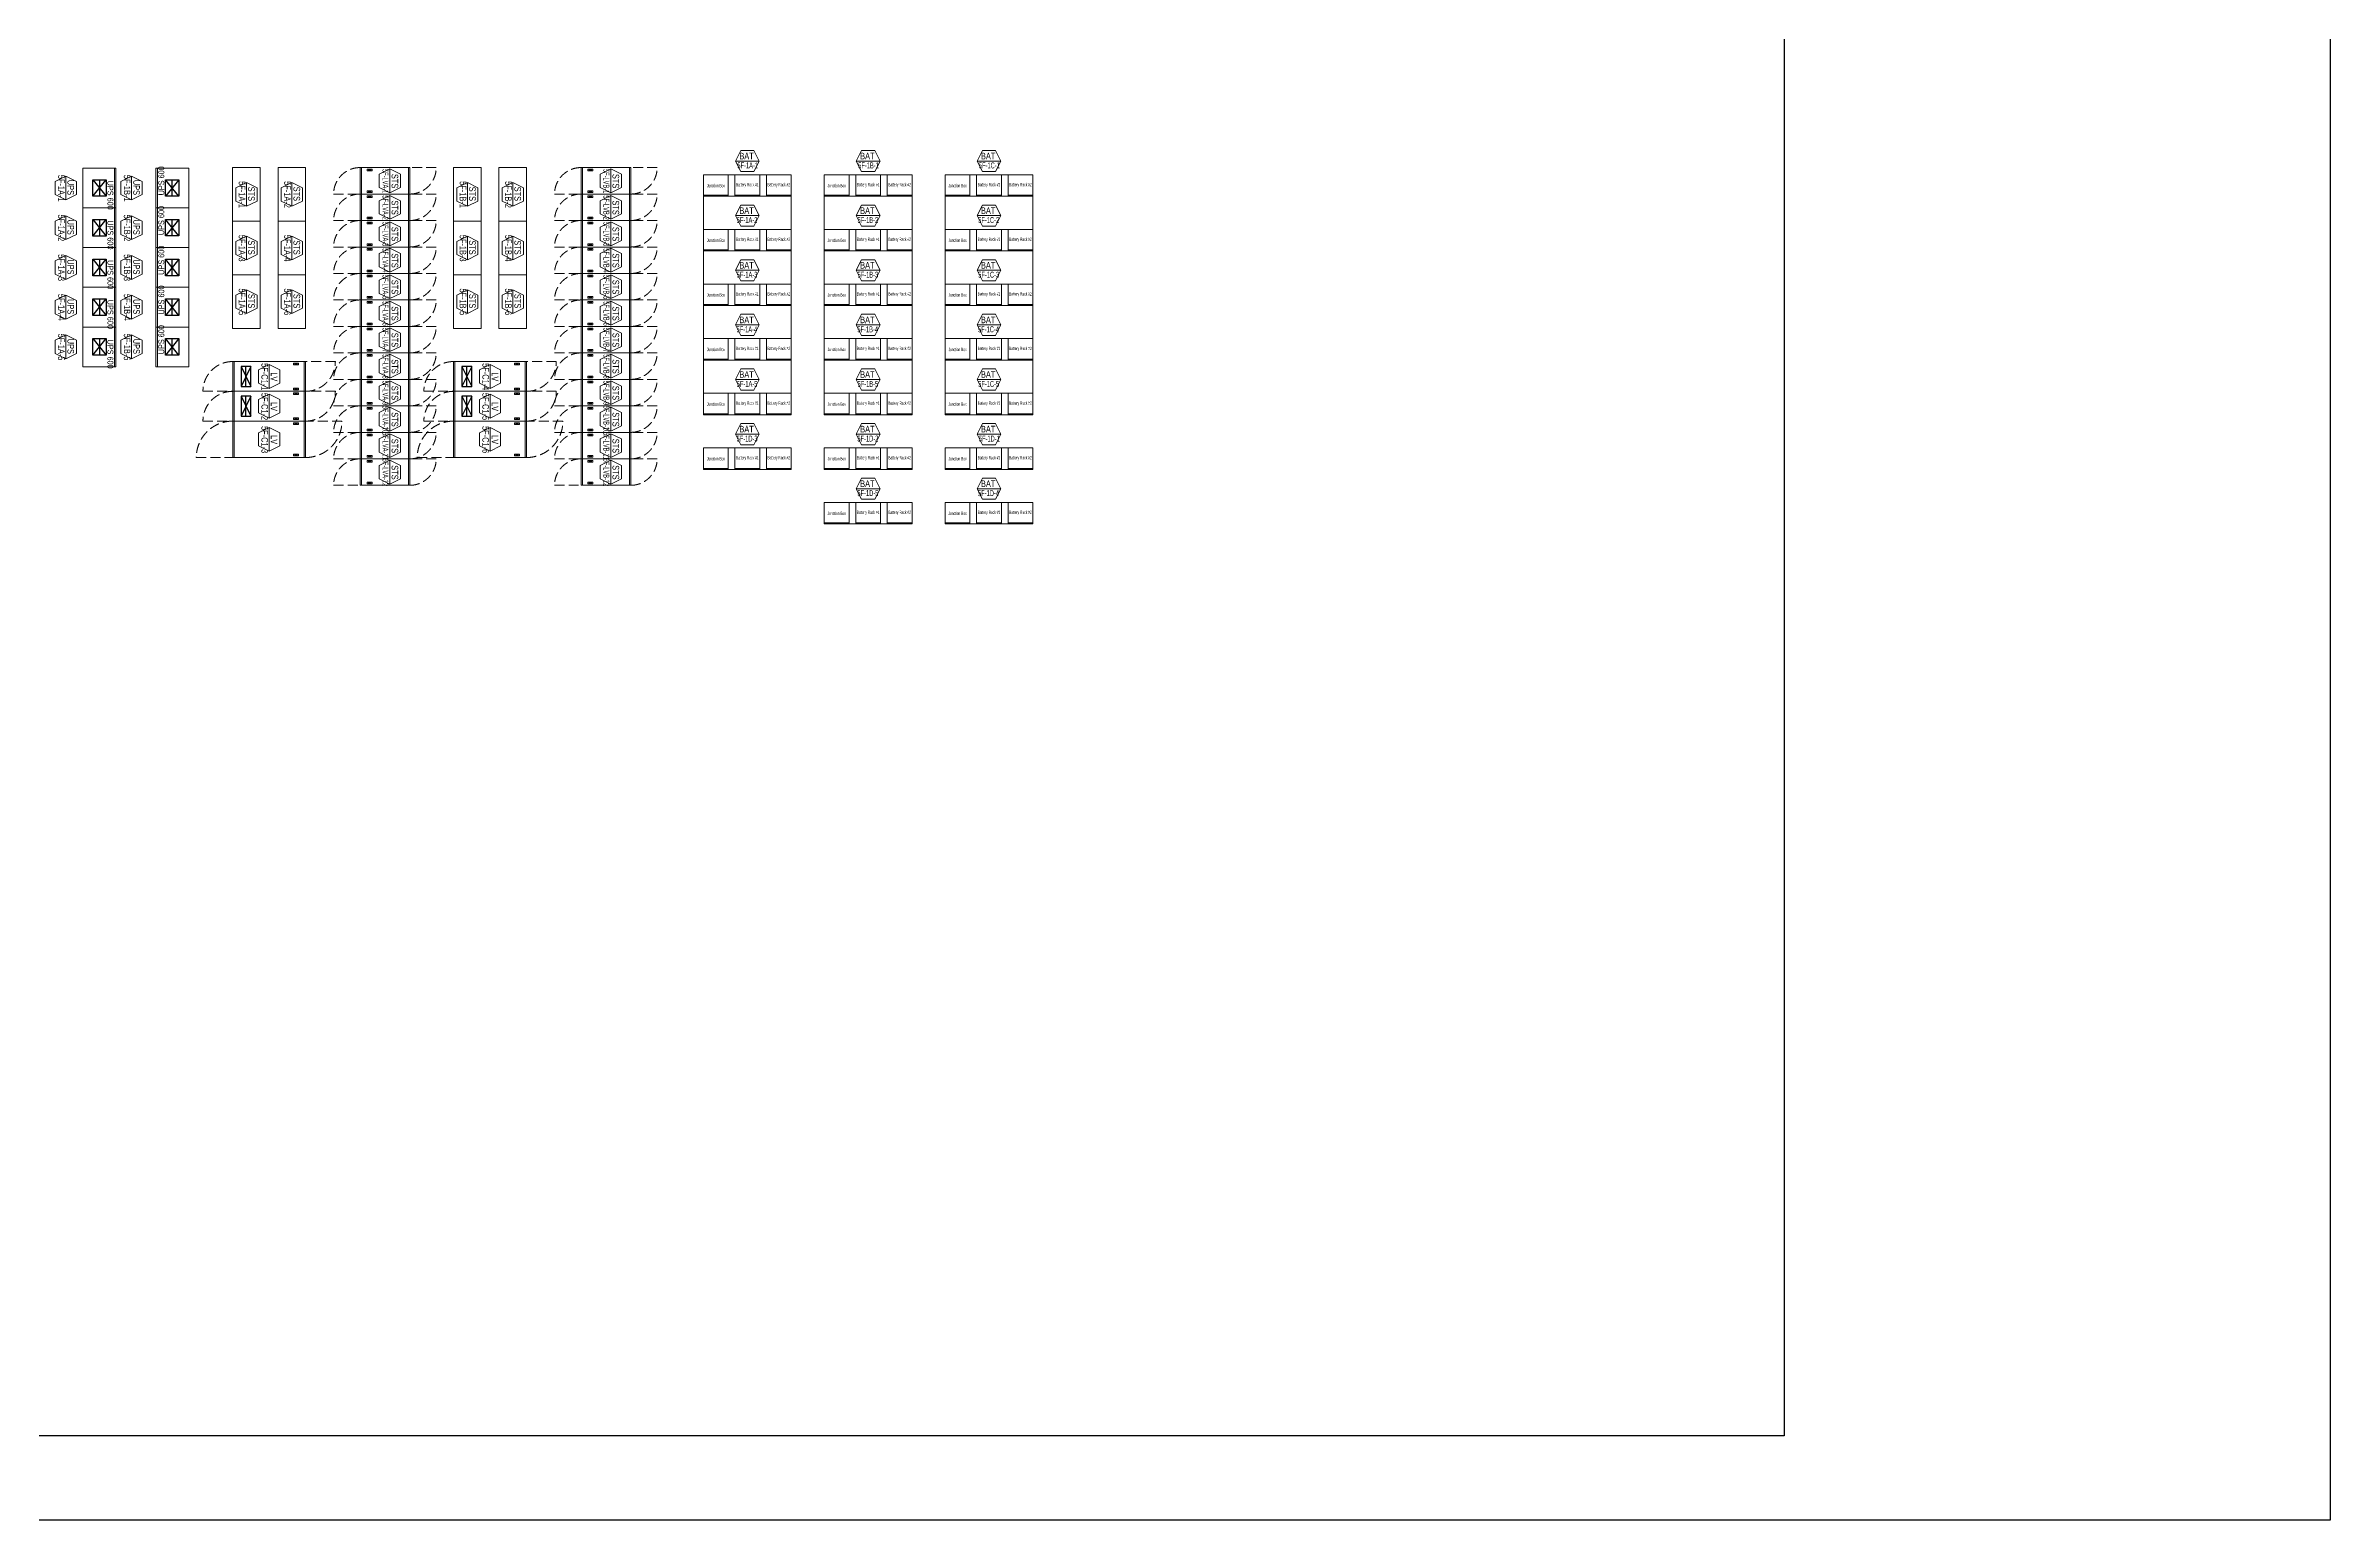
# Model space of a CAD drawing. Header units: millimetres. Extents: x 0 to 504600, y -356400 to 891000.
# Drawn here: x 309426 to 378450, y 356400 to 400950 of the extents above; entities that cross this region are included whole.
import ezdxf
from ezdxf.enums import TextEntityAlignment as Align

# ---------------------------------------------------------------- set-up
doc = ezdxf.new("R2010")
doc.units = ezdxf.units.MM
doc.header["$LTSCALE"] = 150
doc.linetypes.add('LH2', pattern=[2.85, 2, -0.85])
doc.layers.get('Defpoints').update_dxf_attribs({"color": 150})
doc.layers.add('-----31 Base Plan Equipment', color=5, linetype='Continuous', lineweight=0)
doc.layers.add('NOPLOT', color=191, linetype='Continuous', plot=False)
doc.styles.add('ELEC', font='')
doc.styles.get('ELEC').set_extended_font_data('Dotum')

# ---------------------------------------------------------------- blocks, each defined once
blk = doc.blocks.new('A$C2e8f9a8b')
at = {"color": 0}
blk.add_line((30, 750), (30, 0), dxfattribs=at)
blk.add_lwpolyline([(650, 0), (0, 0), (0, 750), (650, 750)], close=True, dxfattribs=at)
blk = doc.blocks.new('STS-R')
blk.add_lwpolyline([(886994, -128588), (888614, -128588), (888614, -129418), (886994, -129418), (886994, -128588)])
blk = doc.blocks.new('UPS 600kV')
blk.add_line((800, 850), (-402, 850))
blk.add_lwpolyline([(798, -100), (-402, -100), (-402, 900), (798, 900)], close=True)
at = {"layer": 'NOPLOT'}
for p, q in [((-52, 199), (448, 601)), ((448, 199), (-52, 601)), ((-52, 400), (448, 400))]:
    blk.add_line(p, q, dxfattribs=at)
blk.add_lwpolyline([(448, 601), (448, 199), (-52, 199), (-52, 601)], close=True, dxfattribs=at)
at = {"layer": 'NOPLOT', "style": 'ELEC', "width": 0.85}
blk.add_text('UPS 600', height=178.2, dxfattribs=at).set_placement((-26, 731), align=Align.MIDDLE_LEFT)
blk = doc.blocks.new('800x1200')
for p, q in [((-1460, 0), (-1460, 800)), ((-1290, 750), (-1140, 700)), ((-1140, 750), (-1290, 700)), ((-40, 0), (-40, 800)), ((-1290, 50), (-1140, 100)), ((-1140, 50), (-1290, 100))]:
    blk.add_line(p, q)
at = {"color": 8, "linetype": 'LH2'}
for p, q in [((800, 800), (-42, 800)), ((-2300, 0), (-1458, 0))]:
    blk.add_line(p, q, dxfattribs=at)
for points in [[(0, 0), (0, 800), (-1500, 800), (-1500, 0)], [(-1140, 750), (-1290, 750), (-1290, 700), (-1140, 700)], [(-1140, 50), (-1290, 50), (-1290, 100), (-1140, 100)]]:
    blk.add_lwpolyline(points, close=True)
for centre, start, end in [((-1500, 0), 90, 180), ((0, 800), 270, 0)]:
    blk.add_arc(centre, 800, start, end, dxfattribs=at)
blk = doc.blocks.new('1100x2200')
for p, q in [((-2160, 0), (-2160, 1100)), ((-1990, 1050), (-1840, 1000)), ((-1840, 1050), (-1990, 1000)), ((-40, 0), (-40, 1100)), ((-1990, 50), (-1840, 100)), ((-1840, 50), (-1990, 100))]:
    blk.add_line(p, q)
at = {"color": 8, "linetype": 'LH2'}
for p, q in [((1100, 1100), (-42, 1100)), ((-3300, 0), (-2158, 0))]:
    blk.add_line(p, q, dxfattribs=at)
at = {"elevation": 0}
for points in [[(0, 0), (0, 1100), (-2200, 1100), (-2200, 0)], [(-1840, 1050), (-1990, 1050), (-1990, 1000), (-1840, 1000)], [(-1840, 50), (-1990, 50), (-1990, 100), (-1840, 100)]]:
    blk.add_lwpolyline(points, close=True, dxfattribs=at)
at = {"color": 8, "linetype": 'LH2'}
for centre, start, end in [((-2200, 0), 90, 180), ((0, 1100), 270, 0)]:
    blk.add_arc(centre, 1100, start, end, dxfattribs=at)
blk = doc.blocks.new('900x2200')
for p, q in [((-2160, 900), (-2160, 0)), ((-210, 850), (-360, 800)), ((-360, 850), (-210, 800)), ((-40, 900), (-40, 0)), ((-210, 50), (-360, 100)), ((-360, 50), (-210, 100))]:
    blk.add_line(p, q)
at = {"color": 8, "linetype": 'LH2'}
for p, q in [((900, 900), (-42, 900)), ((-3100, 0), (-2158, 0))]:
    blk.add_line(p, q, dxfattribs=at)
for points in [[(-2200, 900), (-2200, 0), (0, 0), (0, 900)], [(-360, 850), (-210, 850), (-210, 800), (-360, 800)], [(-360, 50), (-210, 50), (-210, 100), (-360, 100)]]:
    blk.add_lwpolyline(points, close=True)
for centre, start, end in [((-2200, 0), 90, 180), ((0, 900), 270, 0)]:
    blk.add_arc(centre, 900, start, end, dxfattribs=at)

msp = doc.modelspace()

# ---------------------------------------------------------------- linework, layer by layer
at = {"layer": '-----31 Base Plan Equipment', "elevation": 0}
for points in [[(330265, 397465), (330985, 397465), (330825, 397785), (330425, 397785), (330265, 397465), (330425, 397145), (330825, 397145), (330985, 397465)], [(333915, 397465), (334635, 397465), (334475, 397785), (334075, 397785), (333915, 397465), (334075, 397145), (334475, 397145), (334635, 397465)], [(337565, 397465), (338285, 397465), (338125, 397785), (337725, 397785), (337565, 397465), (337725, 397145), (338125, 397145), (338285, 397465)], [(310032, 397010), (310032, 396290), (309712, 396450), (309712, 396851), (310032, 397010), (310352, 396851), (310352, 396450), (310032, 396290)], [(312020, 397010), (312020, 396290), (311700, 396450), (311700, 396851), (312020, 397010), (312340, 396851), (312340, 396450), (312020, 396290)], [(319825, 396508), (319825, 397228), (320145, 397068), (320145, 396667), (319825, 396508), (319505, 396667), (319505, 397068), (319825, 397228)], [(326500, 396508), (326500, 397228), (326820, 397068), (326820, 396667), (326500, 396508), (326180, 396667), (326180, 397068), (326500, 397228)], [(331950, 389800), (331950, 397050), (329300, 397050), (329300, 389800), (331950, 389800)], [(335600, 389800), (335600, 397050), (332950, 397050), (332950, 389800), (335600, 389800)], [(339250, 389800), (339250, 397050), (336600, 397050), (336600, 389800), (339250, 389800)], [(315492, 396818), (315492, 396098), (315172, 396257), (315172, 396658), (315492, 396818), (315812, 396658), (315812, 396257), (315492, 396098)], [(316862, 396818), (316862, 396098), (316542, 396257), (316542, 396658), (316862, 396818), (317182, 396658), (317182, 396257), (316862, 396098)], [(319825, 395708), (319825, 396428), (320145, 396268), (320145, 395867), (319825, 395708), (319505, 395867), (319505, 396268), (319825, 396428)], [(322167, 396818), (322167, 396098), (321847, 396257), (321847, 396658), (322167, 396818), (322487, 396658), (322487, 396257), (322167, 396098)], [(323537, 396818), (323537, 396098), (323217, 396257), (323217, 396658), (323537, 396818), (323857, 396658), (323857, 396257), (323537, 396098)], [(326500, 395708), (326500, 396428), (326820, 396268), (326820, 395867), (326500, 395708), (326180, 395867), (326180, 396268), (326500, 396428)], [(310032, 395810), (310032, 395090), (309712, 395250), (309712, 395651), (310032, 395810), (310352, 395651), (310352, 395250), (310032, 395090)], [(312020, 395810), (312020, 395090), (311700, 395250), (311700, 395651), (312020, 395810), (312340, 395651), (312340, 395250), (312020, 395090)], [(319825, 394908), (319825, 395628), (320145, 395468), (320145, 395067), (319825, 394908), (319505, 395067), (319505, 395468), (319825, 395628)], [(326500, 394908), (326500, 395628), (326820, 395468), (326820, 395067), (326500, 394908), (326180, 395067), (326180, 395468), (326500, 395628)], [(330265, 395815), (330985, 395815), (330825, 396135), (330425, 396135), (330265, 395815), (330425, 395495), (330825, 395495), (330985, 395815)], [(333915, 395815), (334635, 395815), (334475, 396135), (334075, 396135), (333915, 395815), (334075, 395495), (334475, 395495), (334635, 395815)], [(337565, 395815), (338285, 395815), (338125, 396135), (337725, 396135), (337565, 395815), (337725, 395495), (338125, 395495), (338285, 395815)], [(315492, 395198), (315492, 394478), (315172, 394637), (315172, 395038), (315492, 395198), (315812, 395038), (315812, 394637), (315492, 394478)], [(316862, 395198), (316862, 394478), (316542, 394637), (316542, 395038), (316862, 395198), (317182, 395038), (317182, 394637), (316862, 394478)], [(319825, 394108), (319825, 394828), (320145, 394668), (320145, 394267), (319825, 394108), (319505, 394267), (319505, 394668), (319825, 394828)], [(322167, 395198), (322167, 394478), (321847, 394637), (321847, 395038), (322167, 395198), (322487, 395038), (322487, 394637), (322167, 394478)], [(323537, 395198), (323537, 394478), (323217, 394637), (323217, 395038), (323537, 395198), (323857, 395038), (323857, 394637), (323537, 394478)], [(326500, 394108), (326500, 394828), (326820, 394668), (326820, 394267), (326500, 394108), (326180, 394267), (326180, 394668), (326500, 394828)], [(310032, 394610), (310032, 393890), (309712, 394050), (309712, 394451), (310032, 394610), (310352, 394451), (310352, 394050), (310032, 393890)], [(312020, 394610), (312020, 393890), (311700, 394050), (311700, 394451), (312020, 394610), (312340, 394451), (312340, 394050), (312020, 393890)], [(330265, 394165), (330985, 394165), (330825, 394485), (330425, 394485), (330265, 394165), (330425, 393845), (330825, 393845), (330985, 394165)], [(333915, 394165), (334635, 394165), (334475, 394485), (334075, 394485), (333915, 394165), (334075, 393845), (334475, 393845), (334635, 394165)], [(337565, 394165), (338285, 394165), (338125, 394485), (337725, 394485), (337565, 394165), (337725, 393845), (338125, 393845), (338285, 394165)], [(315492, 393578), (315492, 392858), (315172, 393017), (315172, 393418), (315492, 393578), (315812, 393418), (315812, 393017), (315492, 392858)], [(316862, 393578), (316862, 392858), (316542, 393017), (316542, 393418), (316862, 393578), (317182, 393418), (317182, 393017), (316862, 392858)], [(319825, 393308), (319825, 394028), (320145, 393868), (320145, 393467), (319825, 393308), (319505, 393467), (319505, 393868), (319825, 394028)], [(322167, 393578), (322167, 392858), (321847, 393017), (321847, 393418), (322167, 393578), (322487, 393418), (322487, 393017), (322167, 392858)], [(323537, 393578), (323537, 392858), (323217, 393017), (323217, 393418), (323537, 393578), (323857, 393418), (323857, 393017), (323537, 392858)], [(326500, 393308), (326500, 394028), (326820, 393868), (326820, 393467), (326500, 393308), (326180, 393467), (326180, 393868), (326500, 394028)], [(310032, 393410), (310032, 392690), (309712, 392850), (309712, 393251), (310032, 393410), (310352, 393251), (310352, 392850), (310032, 392690)], [(312020, 393410), (312020, 392690), (311700, 392850), (311700, 393251), (312020, 393410), (312340, 393251), (312340, 392850), (312020, 392690)], [(319825, 392508), (319825, 393228), (320145, 393068), (320145, 392667), (319825, 392508), (319505, 392667), (319505, 393068), (319825, 393228)], [(326500, 392508), (326500, 393228), (326820, 393068), (326820, 392667), (326500, 392508), (326180, 392667), (326180, 393068), (326500, 393228)], [(330265, 392515), (330985, 392515), (330825, 392835), (330425, 392835), (330265, 392515), (330425, 392195), (330825, 392195), (330985, 392515)], [(333915, 392515), (334635, 392515), (334475, 392835), (334075, 392835), (333915, 392515), (334075, 392195), (334475, 392195), (334635, 392515)], [(337565, 392515), (338285, 392515), (338125, 392835), (337725, 392835), (337565, 392515), (337725, 392195), (338125, 392195), (338285, 392515)], [(310032, 392210), (310032, 391490), (309712, 391650), (309712, 392051), (310032, 392210), (310352, 392051), (310352, 391650), (310032, 391490)], [(312020, 392210), (312020, 391490), (311700, 391650), (311700, 392051), (312020, 392210), (312340, 392051), (312340, 391650), (312020, 391490)], [(319825, 391708), (319825, 392428), (320145, 392268), (320145, 391867), (319825, 391708), (319505, 391867), (319505, 392268), (319825, 392428)], [(326500, 391708), (326500, 392428), (326820, 392268), (326820, 391867), (326500, 391708), (326180, 391867), (326180, 392268), (326500, 392428)], [(319825, 390908), (319825, 391628), (320145, 391468), (320145, 391067), (319825, 390908), (319505, 391067), (319505, 391468), (319825, 391628)], [(326500, 390908), (326500, 391628), (326820, 391468), (326820, 391067), (326500, 390908), (326180, 391067), (326180, 391468), (326500, 391628)], [(316177, 390598), (316177, 391318), (316497, 391158), (316497, 390757), (316177, 390598), (315857, 390757), (315857, 391158), (316177, 391318)], [(319825, 390108), (319825, 390828), (320145, 390668), (320145, 390267), (319825, 390108), (319505, 390267), (319505, 390668), (319825, 390828)], [(322852, 390598), (322852, 391318), (323172, 391158), (323172, 390757), (322852, 390598), (322532, 390757), (322532, 391158), (322852, 391318)], [(326500, 390108), (326500, 390828), (326820, 390668), (326820, 390267), (326500, 390108), (326180, 390267), (326180, 390668), (326500, 390828)], [(330265, 390865), (330985, 390865), (330825, 391185), (330425, 391185), (330265, 390865), (330425, 390545), (330825, 390545), (330985, 390865)], [(333915, 390865), (334635, 390865), (334475, 391185), (334075, 391185), (333915, 390865), (334075, 390545), (334475, 390545), (334635, 390865)], [(337565, 390865), (338285, 390865), (338125, 391185), (337725, 391185), (337565, 390865), (337725, 390545), (338125, 390545), (338285, 390865)], [(316177, 389698), (316177, 390418), (316497, 390258), (316497, 389857), (316177, 389698), (315857, 389857), (315857, 390258), (316177, 390418)], [(319825, 389308), (319825, 390028), (320145, 389868), (320145, 389467), (319825, 389308), (319505, 389467), (319505, 389868), (319825, 390028)], [(322852, 389698), (322852, 390418), (323172, 390258), (323172, 389857), (322852, 389698), (322532, 389857), (322532, 390258), (322852, 390418)], [(326500, 389308), (326500, 390028), (326820, 389868), (326820, 389467), (326500, 389308), (326180, 389467), (326180, 389868), (326500, 390028)], [(316177, 388698), (316177, 389418), (316497, 389258), (316497, 388857), (316177, 388698), (315857, 388857), (315857, 389258), (316177, 389418)], [(322852, 388698), (322852, 389418), (323172, 389258), (323172, 388857), (322852, 388698), (322532, 388857), (322532, 389258), (322852, 389418)], [(330265, 389215), (330985, 389215), (330825, 389535), (330425, 389535), (330265, 389215), (330425, 388895), (330825, 388895), (330985, 389215)], [(333915, 389215), (334635, 389215), (334475, 389535), (334075, 389535), (333915, 389215), (334075, 388895), (334475, 388895), (334635, 389215)], [(337565, 389215), (338285, 389215), (338125, 389535), (337725, 389535), (337565, 389215), (337725, 388895), (338125, 388895), (338285, 389215)], [(319825, 388508), (319825, 389228), (320145, 389068), (320145, 388667), (319825, 388508), (319505, 388667), (319505, 389068), (319825, 389228)], [(326500, 388508), (326500, 389228), (326820, 389068), (326820, 388667), (326500, 388508), (326180, 388667), (326180, 389068), (326500, 389228)], [(319825, 387708), (319825, 388428), (320145, 388268), (320145, 387867), (319825, 387708), (319505, 387867), (319505, 388268), (319825, 388428)], [(326500, 387708), (326500, 388428), (326820, 388268), (326820, 387867), (326500, 387708), (326180, 387867), (326180, 388268), (326500, 388428)], [(333915, 387565), (334635, 387565), (334475, 387885), (334075, 387885), (333915, 387565), (334075, 387245), (334475, 387245), (334635, 387565)], [(337565, 387565), (338285, 387565), (338125, 387885), (337725, 387885), (337565, 387565), (337725, 387245), (338125, 387245), (338285, 387565)]]:
    msp.add_lwpolyline(points, dxfattribs=at)
for points in [[(329300, 397050), (329300, 396400), (331950, 396400), (331950, 397050)], [(332950, 397050), (332950, 396400), (335600, 396400), (335600, 397050)], [(336600, 397050), (336600, 396400), (339250, 396400), (339250, 397050)], [(329300, 395400), (329300, 394750), (331950, 394750), (331950, 395400)], [(332950, 395400), (332950, 394750), (335600, 394750), (335600, 395400)], [(336600, 395400), (336600, 394750), (339250, 394750), (339250, 395400)], [(329300, 393750), (329300, 393100), (331950, 393100), (331950, 393750)], [(332950, 393750), (332950, 393100), (335600, 393100), (335600, 393750)], [(336600, 393750), (336600, 393100), (339250, 393100), (339250, 393750)], [(329300, 392100), (329300, 391450), (331950, 391450), (331950, 392100)], [(332950, 392100), (332950, 391450), (335600, 391450), (335600, 392100)], [(336600, 392100), (336600, 391450), (339250, 391450), (339250, 392100)], [(329300, 390450), (329300, 389800), (331950, 389800), (331950, 390450)], [(332950, 390450), (332950, 389800), (335600, 389800), (335600, 390450)], [(336600, 390450), (336600, 389800), (339250, 389800), (339250, 390450)], [(329300, 388800), (329300, 388150), (331950, 388150), (331950, 388800)], [(332950, 388800), (332950, 388150), (335600, 388150), (335600, 388800)], [(336600, 388800), (336600, 388150), (339250, 388150), (339250, 388800)], [(332950, 387150), (332950, 386500), (335600, 386500), (335600, 387150)], [(336600, 387150), (336600, 386500), (339250, 386500), (339250, 387150)]]:
    msp.add_lwpolyline(points, close=True, dxfattribs=at)
at = {"layer": 'Defpoints'}
for points in [[(252300, 445500), (378450, 445500), (378450, 356400), (252300, 356400)], [(256950, 442950), (361950, 442950), (361950, 358950), (256950, 358950)]]:
    msp.add_lwpolyline(points, close=True, dxfattribs=at)
at = {"layer": 'NOPLOT'}
for p, q in [((315627, 391258, 0), (315327, 390658, 0)), ((315327, 391258, 0), (315627, 390658, 0)), ((315477, 390658, 0), (315477, 391258, 0)), ((322302, 391258, 0), (322002, 390658, 0)), ((322002, 391258, 0), (322302, 390658, 0)), ((322152, 390658, 0), (322152, 391258, 0)), ((315627, 390358, 0), (315327, 389758, 0)), ((315327, 390358, 0), (315627, 389758, 0)), ((315477, 389758, 0), (315477, 390358, 0)), ((322302, 390358, 0), (322002, 389758, 0)), ((322002, 390358, 0), (322302, 389758, 0)), ((322152, 389758, 0), (322152, 390358, 0))]:
    msp.add_line(p, q, dxfattribs=at)
at = {"layer": 'NOPLOT', "elevation": 0}
for points in [[(315627, 391258), (315327, 391258), (315327, 390658), (315627, 390658)], [(322302, 391258), (322002, 391258), (322002, 390658), (322302, 390658)], [(315627, 390358), (315327, 390358), (315327, 389758), (315627, 389758)], [(322302, 390358), (322002, 390358), (322002, 389758), (322302, 389758)]]:
    msp.add_lwpolyline(points, close=True, dxfattribs=at)

# ---------------------------------------------------------------- block references
at = {"layer": '-----31 Base Plan Equipment'}
for name, p, rotation in [('UPS 600kV', (310650, 396848, 0), 270), ('UPS 600kV', (313650, 396453, 0), 89.99999999999999), ('UPS 600kV', (310650, 395648, 0), 270), ('UPS 600kV', (313650, 395253, 0), 89.99999999999999), ('UPS 600kV', (310650, 394448, 0), 270), ('UPS 600kV', (313650, 394053, 0), 89.99999999999999), ('UPS 600kV', (310650, 393248, 0), 270), ('UPS 600kV', (313650, 392853, 0), 89.99999999999999), ('UPS 600kV', (310650, 392048, 0), 270), ('UPS 600kV', (313650, 391653, 0), 89.99999999999999), ('1100x2200', (315077, 389608, 0), 180), ('1100x2200', (321752, 389608, 0), 180)]:
    msp.add_blockref(name, p, dxfattribs=dict(at, rotation=rotation))
at = {"layer": '-----31 Base Plan Equipment', "xscale": -1, "rotation": 270}
for name, p in [('STS-R', (444493, -491346, 0)), ('STS-R', (445863, -491346, 0)), ('STS-R', (451168, -491346, 0)), ('STS-R', (452538, -491346, 0)), ('A$C2e8f9a8b', (329300, 396400, 0)), ('A$C2e8f9a8b', (330250, 396400, 0)), ('A$C2e8f9a8b', (331200, 396400, 0)), ('A$C2e8f9a8b', (332950, 396400, 0)), ('A$C2e8f9a8b', (333900, 396400, 0)), ('A$C2e8f9a8b', (334850, 396400, 0)), ('A$C2e8f9a8b', (336600, 396400, 0)), ('A$C2e8f9a8b', (337550, 396400, 0)), ('A$C2e8f9a8b', (338500, 396400, 0)), ('STS-R', (444493, -492966, 0)), ('STS-R', (445863, -492966, 0)), ('STS-R', (451168, -492966, 0)), ('STS-R', (452538, -492966, 0)), ('A$C2e8f9a8b', (329300, 394750, 0)), ('A$C2e8f9a8b', (330250, 394750, 0)), ('A$C2e8f9a8b', (331200, 394750, 0)), ('A$C2e8f9a8b', (332950, 394750, 0)), ('A$C2e8f9a8b', (333900, 394750, 0)), ('A$C2e8f9a8b', (334850, 394750, 0)), ('A$C2e8f9a8b', (336600, 394750, 0)), ('A$C2e8f9a8b', (337550, 394750, 0)), ('A$C2e8f9a8b', (338500, 394750, 0)), ('STS-R', (444493, -494586, 0)), ('STS-R', (445863, -494586, 0)), ('STS-R', (451168, -494586, 0)), ('STS-R', (452538, -494586, 0)), ('A$C2e8f9a8b', (329300, 393100, 0)), ('A$C2e8f9a8b', (330250, 393100, 0)), ('A$C2e8f9a8b', (331200, 393100, 0)), ('A$C2e8f9a8b', (332950, 393100, 0)), ('A$C2e8f9a8b', (333900, 393100, 0)), ('A$C2e8f9a8b', (334850, 393100, 0)), ('A$C2e8f9a8b', (336600, 393100, 0)), ('A$C2e8f9a8b', (337550, 393100, 0)), ('A$C2e8f9a8b', (338500, 393100, 0)), ('A$C2e8f9a8b', (329300, 391450, 0)), ('A$C2e8f9a8b', (330250, 391450, 0)), ('A$C2e8f9a8b', (331200, 391450, 0)), ('A$C2e8f9a8b', (332950, 391450, 0)), ('A$C2e8f9a8b', (333900, 391450, 0)), ('A$C2e8f9a8b', (334850, 391450, 0)), ('A$C2e8f9a8b', (336600, 391450, 0)), ('A$C2e8f9a8b', (337550, 391450, 0)), ('A$C2e8f9a8b', (338500, 391450, 0)), ('A$C2e8f9a8b', (329300, 389800)), ('A$C2e8f9a8b', (330250, 389800)), ('A$C2e8f9a8b', (331200, 389800)), ('A$C2e8f9a8b', (332950, 389800)), ('A$C2e8f9a8b', (333900, 389800)), ('A$C2e8f9a8b', (334850, 389800)), ('A$C2e8f9a8b', (336600, 389800)), ('A$C2e8f9a8b', (337550, 389800)), ('A$C2e8f9a8b', (338500, 389800)), ('A$C2e8f9a8b', (329300, 388150)), ('A$C2e8f9a8b', (330250, 388150)), ('A$C2e8f9a8b', (331200, 388150)), ('A$C2e8f9a8b', (332950, 388150)), ('A$C2e8f9a8b', (333900, 388150)), ('A$C2e8f9a8b', (334850, 388150)), ('A$C2e8f9a8b', (336600, 388150)), ('A$C2e8f9a8b', (337550, 388150)), ('A$C2e8f9a8b', (338500, 388150)), ('A$C2e8f9a8b', (332950, 386500)), ('A$C2e8f9a8b', (333900, 386500)), ('A$C2e8f9a8b', (334850, 386500)), ('A$C2e8f9a8b', (336600, 386500)), ('A$C2e8f9a8b', (337550, 386500)), ('A$C2e8f9a8b', (338500, 386500))]:
    msp.add_blockref(name, p, dxfattribs=at)
at = {"layer": '-----31 Base Plan Equipment'}
for name, p in [('800x1200', (320425, 396468, 0)), ('800x1200', (327100, 396468, 0)), ('800x1200', (320425, 395668, 0)), ('800x1200', (327100, 395668, 0)), ('800x1200', (320425, 394868, 0)), ('800x1200', (327100, 394868, 0)), ('800x1200', (320425, 394068, 0)), ('800x1200', (327100, 394068, 0)), ('800x1200', (320425, 393268, 0)), ('800x1200', (327100, 393268, 0)), ('800x1200', (320425, 392468, 0)), ('800x1200', (327100, 392468, 0)), ('800x1200', (320425, 391668, 0)), ('800x1200', (327100, 391668, 0)), ('900x2200', (317277, 390508, 0)), ('800x1200', (320425, 390868, 0)), ('900x2200', (323952, 390508, 0)), ('800x1200', (327100, 390868, 0)), ('800x1200', (320425, 390068, 0)), ('800x1200', (327100, 390068, 0)), ('900x2200', (317277, 389608, 0)), ('800x1200', (320425, 389268, 0)), ('900x2200', (323952, 389608, 0)), ('800x1200', (327100, 389268, 0)), ('800x1200', (320425, 388468, 0)), ('800x1200', (327100, 388468, 0)), ('800x1200', (320425, 387668, 0)), ('800x1200', (327100, 387668, 0))]:
    msp.add_blockref(name, p, dxfattribs=at)

# ---------------------------------------------------------------- texts
at = {"layer": '-----31 Base Plan Equipment', "style": 'ELEC'}
for s, height, width, p in [('BAT', 200, 0.7, (330601, 397616, 0)), ('BAT', 200, 0.7, (334251, 397616, 0)), ('BAT', 200, 0.7, (337901, 397616, 0)), ('5F-1A-1', 180, 0.6, (330636, 397332, 0)), ('5F-1B-1', 180, 0.6, (334286, 397332, 0)), ('5F-1C-1', 180, 0.6, (337936, 397332, 0)), ('Junction Box', 100, 0.6, (329675, 396722, 0)), ('Battery Rack #1', 100, 0.6, (330625, 396753, 0)), ('Battery Rack #2', 100, 0.6, (331575, 396753, 0)), ('Junction Box', 100, 0.6, (333325, 396722, 0)), ('Battery Rack #1', 100, 0.6, (334275, 396753, 0)), ('Battery Rack #2', 100, 0.6, (335225, 396753, 0)), ('Junction Box', 100, 0.6, (336975, 396722, 0)), ('Battery Rack #1', 100, 0.6, (337925, 396753, 0)), ('Battery Rack #2', 100, 0.6, (338875, 396753, 0)), ('5F-1A-2', 180, 0.6, (330616, 395682, 0)), ('BAT', 200, 0.7, (330601, 395966, 0)), ('5F-1B-2', 180, 0.6, (334266, 395682, 0)), ('BAT', 200, 0.7, (334251, 395966, 0)), ('5F-1C-2', 180, 0.6, (337916, 395682, 0)), ('BAT', 200, 0.7, (337901, 395966, 0)), ('Junction Box', 100, 0.6, (329675, 395072, 0)), ('Battery Rack #1', 100, 0.6, (330625, 395103, 0)), ('Battery Rack #2', 100, 0.6, (331575, 395103, 0)), ('Junction Box', 100, 0.6, (333325, 395072, 0)), ('Battery Rack #1', 100, 0.6, (334275, 395103, 0)), ('Battery Rack #2', 100, 0.6, (335225, 395103, 0)), ('Junction Box', 100, 0.6, (336975, 395072, 0)), ('Battery Rack #1', 100, 0.6, (337925, 395103, 0)), ('Battery Rack #2', 100, 0.6, (338875, 395103, 0)), ('BAT', 200, 0.7, (330601, 394316, 0)), ('BAT', 200, 0.7, (334251, 394316, 0)), ('BAT', 200, 0.7, (337901, 394316, 0)), ('Junction Box', 100, 0.6, (329675, 393422, 0)), ('Battery Rack #1', 100, 0.6, (330625, 393453, 0)), ('5F-1A-3', 180, 0.6, (330617, 394032, 0)), ('Battery Rack #2', 100, 0.6, (331575, 393453, 0)), ('Junction Box', 100, 0.6, (333325, 393422, 0)), ('Battery Rack #1', 100, 0.6, (334275, 393453, 0)), ('5F-1B-3', 180, 0.6, (334267, 394032, 0)), ('Battery Rack #2', 100, 0.6, (335225, 393453, 0)), ('Junction Box', 100, 0.6, (336975, 393422, 0)), ('Battery Rack #1', 100, 0.6, (337925, 393453, 0)), ('5F-1C-3', 180, 0.6, (337917, 394032, 0)), ('Battery Rack #2', 100, 0.6, (338875, 393453, 0)), ('BAT', 200, 0.7, (330601, 392666, 0)), ('BAT', 200, 0.7, (334251, 392666, 0)), ('BAT', 200, 0.7, (337901, 392666, 0)), ('5F-1A-4', 180, 0.6, (330611, 392382, 0)), ('5F-1B-4', 180, 0.6, (334261, 392382, 0)), ('5F-1C-4', 180, 0.6, (337911, 392382, 0)), ('Junction Box', 100, 0.6, (329675, 391772, 0)), ('Battery Rack #1', 100, 0.6, (330625, 391803, 0)), ('Battery Rack #2', 100, 0.6, (331575, 391803, 0)), ('Junction Box', 100, 0.6, (333325, 391772, 0)), ('Battery Rack #1', 100, 0.6, (334275, 391803, 0)), ('Battery Rack #2', 100, 0.6, (335225, 391803, 0)), ('Junction Box', 100, 0.6, (336975, 391772, 0)), ('Battery Rack #1', 100, 0.6, (337925, 391803, 0)), ('Battery Rack #2', 100, 0.6, (338875, 391803, 0)), ('5F-1A-5', 180, 0.6, (330617, 390732)), ('BAT', 200, 0.7, (330601, 391016)), ('5F-1B-5', 180, 0.6, (334267, 390732)), ('BAT', 200, 0.7, (334251, 391016)), ('5F-1C-5', 180, 0.6, (337917, 390732)), ('BAT', 200, 0.7, (337901, 391016)), ('Junction Box', 100, 0.6, (329675, 390122)), ('Battery Rack #1', 100, 0.6, (330625, 390153)), ('Battery Rack #2', 100, 0.6, (331575, 390153)), ('Junction Box', 100, 0.6, (333325, 390122)), ('Battery Rack #1', 100, 0.6, (334275, 390153)), ('Battery Rack #2', 100, 0.6, (335225, 390153)), ('Junction Box', 100, 0.6, (336975, 390122)), ('Battery Rack #1', 100, 0.6, (337925, 390153)), ('Battery Rack #2', 100, 0.6, (338875, 390153)), ('BAT', 200, 0.7, (330601, 389366)), ('BAT', 200, 0.7, (334251, 389366)), ('BAT', 200, 0.7, (337901, 389366)), ('5F-1D-3', 180, 0.6, (330617, 389082)), ('5F-1D-2', 180, 0.6, (334266, 389082)), ('5F-1D-1', 180, 0.6, (337936, 389082)), ('Junction Box', 100, 0.6, (329675, 388472)), ('Battery Rack #1', 100, 0.6, (330625, 388503)), ('Battery Rack #2', 100, 0.6, (331575, 388503)), ('Junction Box', 100, 0.6, (333325, 388472)), ('Battery Rack #1', 100, 0.6, (334275, 388503)), ('Battery Rack #2', 100, 0.6, (335225, 388503)), ('Junction Box', 100, 0.6, (336975, 388472)), ('Battery Rack #1', 100, 0.6, (337925, 388503)), ('Battery Rack #2', 100, 0.6, (338875, 388503)), ('5F-1D-5', 180, 0.6, (334267, 387432)), ('BAT', 200, 0.7, (334251, 387716)), ('5F-1D-4', 180, 0.6, (337911, 387432)), ('BAT', 200, 0.7, (337901, 387716)), ('Junction Box', 100, 0.6, (333325, 386822)), ('Battery Rack #1', 100, 0.6, (334275, 386853)), ('Battery Rack #2', 100, 0.6, (335225, 386853)), ('Junction Box', 100, 0.6, (336975, 386822)), ('Battery Rack #1', 100, 0.6, (337925, 386853)), ('Battery Rack #2', 100, 0.6, (338875, 386853))]:
    msp.add_text(s, height=height, dxfattribs=dict(at, width=width)).set_placement(p, align=Align.MIDDLE_CENTER)
for s, height, width, p in [('5F-1A-1', 200, 0.7, (309899, 396645, 0)), ('5F-1B-1', 200, 0.7, (311887, 396645, 0)), ('5F-LVA-1', 180, 0.6, (319692, 396858, 0)), ('STS', 200, 0.7, (319976, 396858, 0)), ('5F-LVB-1', 180, 0.6, (326367, 396858, 0)), ('STS', 200, 0.7, (326651, 396858, 0)), ('UPS', 200, 0.7, (310183, 396667, 0)), ('UPS', 200, 0.7, (312171, 396667, 0)), ('5F-1A-1', 200, 0.7, (315359, 396453, 0)), ('STS', 200, 0.7, (315643, 396474, 0)), ('5F-1A-2', 200, 0.7, (316729, 396453, 0)), ('STS', 200, 0.7, (317013, 396474, 0)), ('5F-LVA-2', 180, 0.6, (319692, 396058, 0)), ('STS', 200, 0.7, (319976, 396058, 0)), ('5F-1B-1', 200, 0.7, (322034, 396453, 0)), ('STS', 200, 0.7, (322318, 396474, 0)), ('5F-1B-2', 200, 0.7, (323404, 396453, 0)), ('STS', 200, 0.7, (323688, 396474, 0)), ('5F-LVB-2', 180, 0.6, (326367, 396058, 0)), ('STS', 200, 0.7, (326651, 396058, 0)), ('5F-1A-2', 200, 0.7, (309899, 395445, 0)), ('UPS', 200, 0.7, (310183, 395467, 0)), ('5F-1B-2', 200, 0.7, (311887, 395445, 0)), ('UPS', 200, 0.7, (312171, 395467, 0)), ('5F-LVA-3', 180, 0.6, (319692, 395258, 0)), ('5F-LVB-3', 180, 0.6, (326367, 395258, 0)), ('5F-1A-3', 200, 0.7, (315359, 394833, 0)), ('STS', 200, 0.7, (315643, 394854, 0)), ('5F-1A-4', 200, 0.7, (316729, 394833, 0)), ('STS', 200, 0.7, (317013, 394854, 0)), ('STS', 200, 0.7, (319976, 395258, 0)), ('5F-1B-3', 200, 0.7, (322034, 394833, 0)), ('STS', 200, 0.7, (322318, 394854, 0)), ('5F-1B-4', 200, 0.7, (323404, 394833, 0)), ('STS', 200, 0.7, (323688, 394854, 0)), ('STS', 200, 0.7, (326651, 395258, 0)), ('5F-1A-3', 200, 0.7, (309899, 394245, 0)), ('UPS', 200, 0.7, (310183, 394267, 0)), ('5F-1B-3', 200, 0.7, (311887, 394245, 0)), ('UPS', 200, 0.7, (312171, 394267, 0)), ('5F-LVA-4', 180, 0.6, (319692, 394458, 0)), ('STS', 200, 0.7, (319976, 394458, 0)), ('5F-LVB-4', 180, 0.6, (326367, 394458, 0)), ('STS', 200, 0.7, (326651, 394458, 0)), ('5F-1A-5', 200, 0.7, (315359, 393213, 0)), ('5F-1A-6', 200, 0.7, (316729, 393213, 0)), ('5F-LVA-5', 180, 0.6, (319692, 393658, 0)), ('STS', 200, 0.7, (319976, 393658, 0)), ('5F-1B-5', 200, 0.7, (322034, 393213, 0)), ('5F-1B-6', 200, 0.7, (323404, 393213, 0)), ('5F-LVB-5', 180, 0.6, (326367, 393658, 0)), ('STS', 200, 0.7, (326651, 393658, 0)), ('5F-1A-4', 200, 0.7, (309899, 393045, 0)), ('UPS', 200, 0.7, (310183, 393067, 0)), ('5F-1B-4', 200, 0.7, (311887, 393045, 0)), ('UPS', 200, 0.7, (312171, 393067, 0)), ('STS', 200, 0.7, (315643, 393234, 0)), ('STS', 200, 0.7, (317013, 393234, 0)), ('5F-LVA-6', 180, 0.6, (319692, 392858, 0)), ('STS', 200, 0.7, (319976, 392858, 0)), ('STS', 200, 0.7, (322318, 393234, 0)), ('STS', 200, 0.7, (323688, 393234, 0)), ('5F-LVB-6', 180, 0.6, (326367, 392858, 0)), ('STS', 200, 0.7, (326651, 392858, 0)), ('5F-1A-5', 200, 0.7, (309899, 391845, 0)), ('5F-1B-5', 200, 0.7, (311887, 391845, 0)), ('5F-LVA-7', 180, 0.6, (319692, 392058, 0)), ('STS', 200, 0.7, (319976, 392058, 0)), ('5F-LVB-7', 180, 0.6, (326367, 392058, 0)), ('STS', 200, 0.7, (326651, 392058, 0)), ('UPS', 200, 0.7, (310183, 391867, 0)), ('UPS', 200, 0.7, (312171, 391867, 0)), ('5F-LVA-8', 180, 0.6, (319692, 391258, 0)), ('STS', 200, 0.7, (319976, 391258, 0)), ('5F-LVB-8', 180, 0.6, (326367, 391258, 0)), ('STS', 200, 0.7, (326651, 391258, 0)), ('5F-C1-1', 200, 0.7, (316044, 390948, 0)), ('LV', 200, 0.7, (316328, 390948, 0)), ('5F-LVA-9', 180, 0.6, (319692, 390458, 0)), ('5F-C1-4', 200, 0.7, (322719, 390948, 0)), ('LV', 200, 0.7, (323003, 390948, 0)), ('5F-LVB-9', 180, 0.6, (326367, 390458, 0)), ('5F-C1-2', 200, 0.7, (316044, 390048, 0)), ('LV', 200, 0.7, (316328, 390048, 0)), ('5F-LVA-10', 180, 0.6, (319692, 389658, 0)), ('STS', 200, 0.7, (319976, 390458, 0)), ('5F-C1-5', 200, 0.7, (322719, 390048, 0)), ('LV', 200, 0.7, (323003, 390048, 0)), ('5F-LVB-10', 180, 0.6, (326367, 389658, 0)), ('STS', 200, 0.7, (326651, 390458, 0)), ('5F-C1-3', 200, 0.7, (316044, 389048, 0)), ('STS', 200, 0.7, (319976, 389658, 0)), ('5F-C1-6', 200, 0.7, (322719, 389048, 0)), ('STS', 200, 0.7, (326651, 389658, 0)), ('LV', 200, 0.7, (316328, 389048, 0)), ('5F-LVA-11', 180, 0.6, (319692, 388858, 0)), ('STS', 200, 0.7, (319976, 388858, 0)), ('LV', 200, 0.7, (323003, 389048, 0)), ('5F-LVB-11', 180, 0.6, (326367, 388858, 0)), ('STS', 200, 0.7, (326651, 388858, 0)), ('5F-LVA-12', 180, 0.6, (319692, 388058, 0)), ('STS', 200, 0.7, (319976, 388058, 0)), ('5F-LVB-12', 180, 0.6, (326367, 388058, 0)), ('STS', 200, 0.7, (326651, 388058, 0))]:
    msp.add_text(s, height=height, rotation=270, dxfattribs=dict(at, width=width)).set_placement(p, align=Align.MIDDLE_CENTER)

doc.saveas('drawing.dxf')
